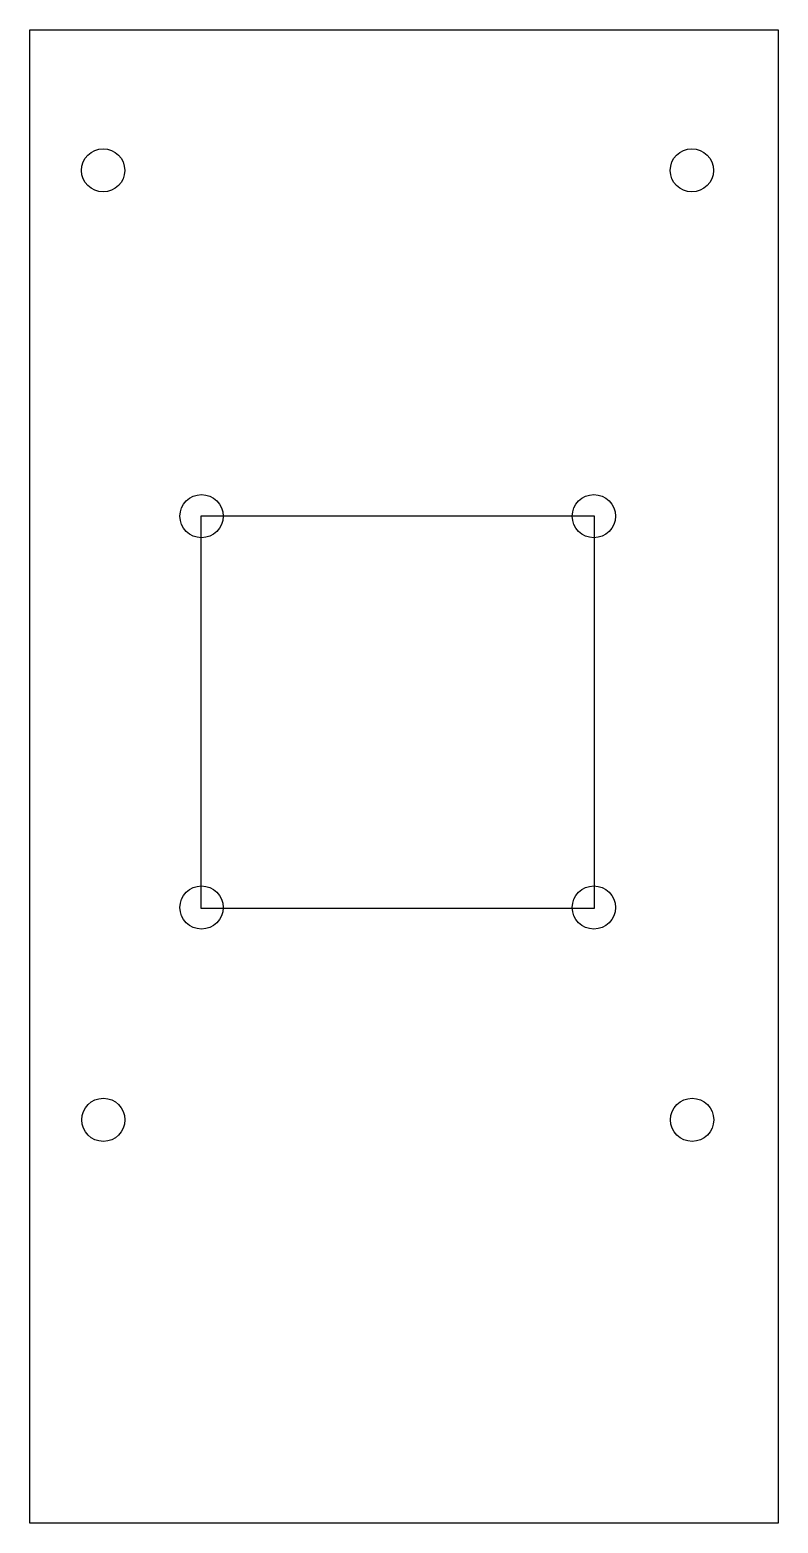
# Model space of a CAD drawing. Extents: x 312 to 350.1, y -47.4 to 28.7.
import ezdxf

# ---------------------------------------------------------------- set-up
doc = ezdxf.new("R2010")
doc.units = 0
doc.layers.add('BLACK', color=7, linetype='CONTINUOUS')

msp = doc.modelspace()

# ---------------------------------------------------------------- linework, layer by layer
at = {"layer": 'BLACK', "linetype": 'CONTINUOUS'}
for p, q in [((311.97, 28.7), (350.07, 28.7)), ((311.97, -47.39), (311.97, 28.7)), ((350.07, 28.7), (350.07, -47.39)), ((320.7, 3.93), (340.7, 3.93)), ((320.7, -16.07), (320.7, 3.93)), ((340.7, 3.93), (340.7, -16.07)), ((340.7, -16.07), (320.7, -16.07)), ((350.07, -47.39), (311.97, -47.39))]:
    msp.add_line(p, q, dxfattribs=at)
at = {"layer": 'BLACK'}
for centre in [(315.7, 21.54), (345.68, 21.54), (320.71, 3.92), (340.69, 3.92), (320.71, -16.02), (340.69, -16.02), (315.71, -26.84), (345.69, -26.84)]:
    msp.add_circle(centre, 1.1, dxfattribs=at)

doc.saveas('drawing.dxf')
